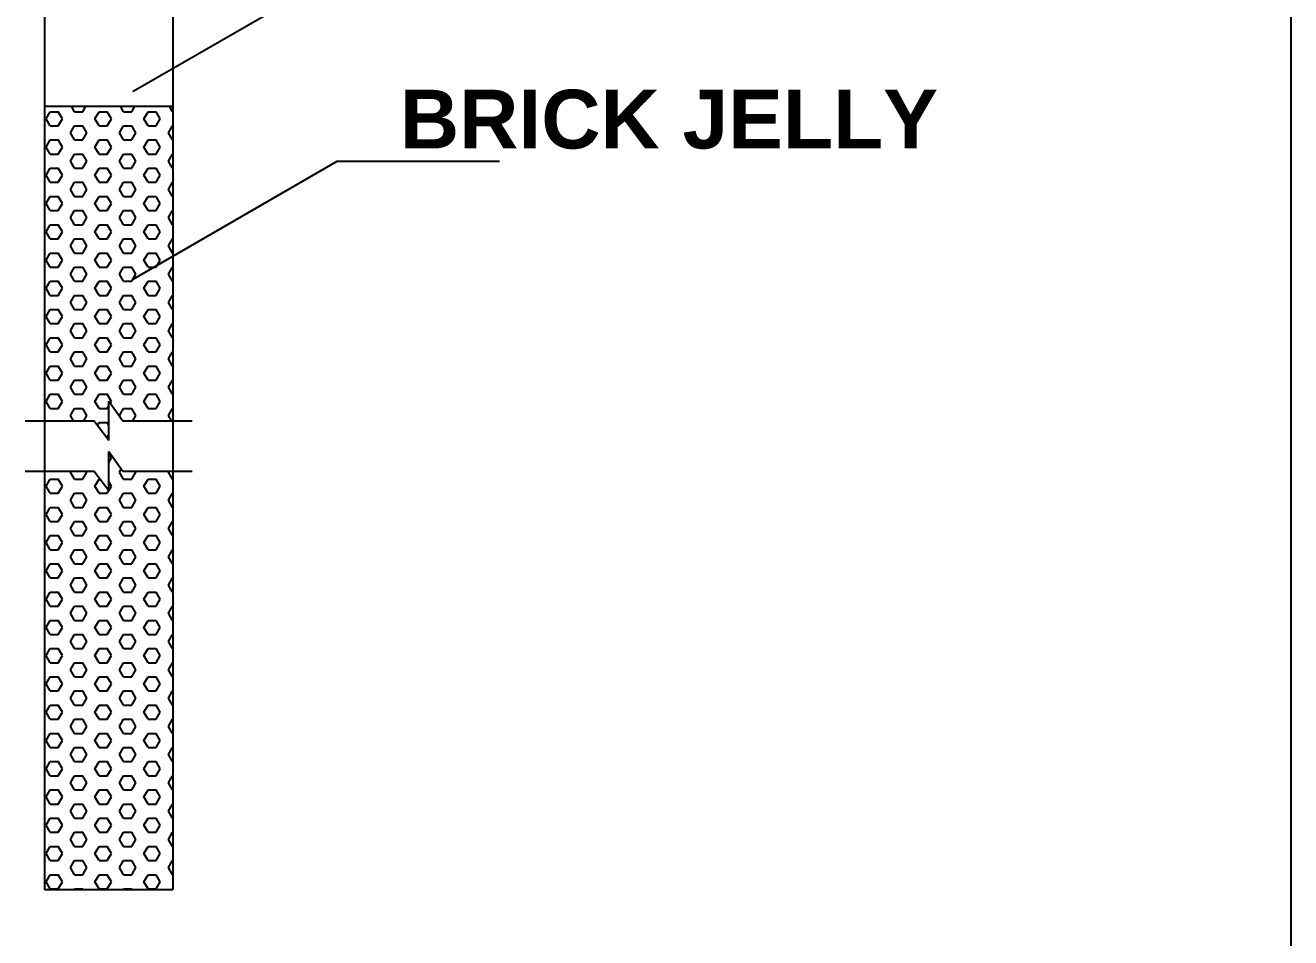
# Model space of a CAD drawing. Header units: metres. Extents: x -7227 to 737, y -45 to 4679.
# Drawn here: x 323.71 to 342.59, y -10.75 to 2.87 of the extents above; entities that cross this region are included whole.
import ezdxf

# ---------------------------------------------------------------- set-up
doc = ezdxf.new("R2010")
doc.units = ezdxf.units.M
doc.header["$LTSCALE"] = 0.2
doc.header["$MEASUREMENT"] = 0
doc.styles.add('style1', font='arialbd.ttf', dxfattribs={"height": 0.23})

msp = doc.modelspace()

# ---------------------------------------------------------------- linework, layer by layer
for p, q in [((342.588, 27.878), (342.588, -20.601)), ((323.992, 3.96), (323.992, -10.029)), ((325.909, 3.96), (325.909, -10.029)), ((323.992, 1.66), (325.909, 1.66)), ((324.016, 1.474), (324.076, 1.579)), ((324.076, 1.579), (324.198, 1.579)), ((324.259, 1.474), (324.198, 1.579)), ((324.442, 1.579), (324.395, 1.66)), ((324.442, 1.579), (324.563, 1.579)), ((324.563, 1.579), (324.61, 1.66)), ((324.746, 1.474), (324.807, 1.579)), ((324.807, 1.579), (324.929, 1.579)), ((324.99, 1.474), (324.929, 1.579)), ((325.172, 1.579), (325.126, 1.66)), ((325.172, 1.579), (325.294, 1.579)), ((325.294, 1.579), (325.341, 1.66)), ((325.477, 1.474), (325.538, 1.579)), ((325.538, 1.579), (325.659, 1.579)), ((325.72, 1.474), (325.659, 1.579)), ((325.903, 1.579), (325.856, 1.66)), ((325.903, 1.579), (325.909, 1.579)), ((324.076, 1.368), (324.016, 1.474)), ((324.076, 1.368), (324.198, 1.368)), ((324.198, 1.368), (324.259, 1.474)), ((324.381, 1.263), (324.442, 1.368)), ((324.442, 1.368), (324.563, 1.368)), ((324.624, 1.263), (324.563, 1.368)), ((324.807, 1.368), (324.746, 1.474)), ((324.807, 1.368), (324.929, 1.368)), ((324.929, 1.368), (324.99, 1.474)), ((325.111, 1.263), (325.172, 1.368)), ((325.172, 1.368), (325.294, 1.368)), ((325.355, 1.263), (325.294, 1.368)), ((325.538, 1.368), (325.477, 1.474)), ((325.538, 1.368), (325.659, 1.368)), ((325.659, 1.368), (325.72, 1.474)), ((325.842, 1.263), (325.903, 1.368)), ((325.903, 1.368), (325.909, 1.368)), ((324.016, 1.052), (324.076, 1.158)), ((324.076, 1.158), (324.198, 1.158)), ((324.259, 1.052), (324.198, 1.158)), ((324.442, 1.158), (324.381, 1.263)), ((324.442, 1.158), (324.563, 1.158)), ((324.563, 1.158), (324.624, 1.263)), ((324.746, 1.052), (324.807, 1.158)), ((324.807, 1.158), (324.929, 1.158)), ((324.99, 1.052), (324.929, 1.158)), ((325.172, 1.158), (325.111, 1.263)), ((325.172, 1.158), (325.294, 1.158)), ((325.294, 1.158), (325.355, 1.263)), ((325.477, 1.052), (325.538, 1.158)), ((325.538, 1.158), (325.659, 1.158)), ((325.72, 1.052), (325.659, 1.158)), ((325.903, 1.158), (325.842, 1.263)), ((325.903, 1.158), (325.909, 1.158)), ((324.076, 0.947), (324.016, 1.052)), ((324.076, 0.947), (324.198, 0.947)), ((324.198, 0.947), (324.259, 1.052)), ((324.381, 0.841), (324.442, 0.947)), ((324.442, 0.947), (324.563, 0.947)), ((324.624, 0.841), (324.563, 0.947)), ((324.807, 0.947), (324.746, 1.052)), ((324.807, 0.947), (324.929, 0.947)), ((324.929, 0.947), (324.99, 1.052)), ((325.111, 0.841), (325.172, 0.947)), ((325.172, 0.947), (325.294, 0.947)), ((325.355, 0.841), (325.294, 0.947)), ((325.538, 0.947), (325.477, 1.052)), ((325.538, 0.947), (325.659, 0.947)), ((325.659, 0.947), (325.72, 1.052)), ((325.842, 0.841), (325.903, 0.947)), ((325.903, 0.947), (325.909, 0.947)), ((324.442, 0.736), (324.381, 0.841)), ((324.563, 0.736), (324.624, 0.841)), ((325.172, 0.736), (325.111, 0.841)), ((325.294, 0.736), (325.355, 0.841)), ((325.903, 0.736), (325.842, 0.841)), ((324.016, 0.63), (324.076, 0.736)), ((324.076, 0.525), (324.016, 0.63)), ((324.076, 0.736), (324.198, 0.736)), ((324.259, 0.63), (324.198, 0.736)), ((324.198, 0.525), (324.259, 0.63)), ((324.442, 0.736), (324.563, 0.736)), ((324.746, 0.63), (324.807, 0.736)), ((324.807, 0.525), (324.746, 0.63)), ((324.807, 0.736), (324.929, 0.736)), ((324.99, 0.63), (324.929, 0.736)), ((324.929, 0.525), (324.99, 0.63)), ((325.172, 0.736), (325.294, 0.736)), ((325.477, 0.63), (325.538, 0.736)), ((325.538, 0.525), (325.477, 0.63)), ((325.538, 0.736), (325.659, 0.736)), ((325.72, 0.63), (325.659, 0.736)), ((325.659, 0.525), (325.72, 0.63)), ((325.903, 0.736), (325.909, 0.736)), ((324.076, 0.525), (324.198, 0.525)), ((324.381, 0.419), (324.442, 0.525)), ((324.442, 0.314), (324.381, 0.419)), ((324.442, 0.525), (324.563, 0.525)), ((324.624, 0.419), (324.563, 0.525)), ((324.563, 0.314), (324.624, 0.419)), ((324.807, 0.525), (324.929, 0.525)), ((325.111, 0.419), (325.172, 0.525)), ((325.172, 0.314), (325.111, 0.419)), ((325.172, 0.525), (325.294, 0.525)), ((325.355, 0.419), (325.294, 0.525)), ((325.294, 0.314), (325.355, 0.419)), ((325.538, 0.525), (325.659, 0.525)), ((325.842, 0.419), (325.903, 0.525)), ((325.903, 0.314), (325.842, 0.419)), ((325.903, 0.525), (325.909, 0.525)), ((324.016, 0.209), (324.076, 0.314)), ((324.076, 0.103), (324.016, 0.209)), ((324.076, 0.314), (324.198, 0.314)), ((324.259, 0.209), (324.198, 0.314)), ((324.198, 0.103), (324.259, 0.209)), ((324.442, 0.314), (324.563, 0.314)), ((324.746, 0.209), (324.807, 0.314)), ((324.807, 0.103), (324.746, 0.209)), ((324.807, 0.314), (324.929, 0.314)), ((324.99, 0.209), (324.929, 0.314)), ((324.929, 0.103), (324.99, 0.209)), ((325.172, 0.314), (325.294, 0.314)), ((325.477, 0.209), (325.538, 0.314)), ((325.538, 0.103), (325.477, 0.209)), ((325.538, 0.314), (325.659, 0.314)), ((325.72, 0.209), (325.659, 0.314)), ((325.659, 0.103), (325.72, 0.209)), ((325.903, 0.314), (325.909, 0.314)), ((324.076, 0.103), (324.198, 0.103)), ((324.381, -0.002), (324.442, 0.103)), ((324.442, 0.103), (324.563, 0.103)), ((324.624, -0.002), (324.563, 0.103)), ((324.807, 0.103), (324.929, 0.103)), ((325.111, -0.002), (325.172, 0.103)), ((325.172, 0.103), (325.294, 0.103)), ((325.355, -0.002), (325.294, 0.103)), ((325.538, 0.103), (325.659, 0.103)), ((325.842, -0.002), (325.903, 0.103)), ((325.903, 0.103), (325.909, 0.103)), ((324.016, -0.213), (324.076, -0.108)), ((324.076, -0.108), (324.198, -0.108)), ((324.259, -0.213), (324.198, -0.108)), ((324.442, -0.108), (324.381, -0.002)), ((324.442, -0.108), (324.563, -0.108)), ((324.563, -0.108), (324.624, -0.002)), ((324.746, -0.213), (324.807, -0.108)), ((324.807, -0.108), (324.929, -0.108)), ((324.99, -0.213), (324.929, -0.108)), ((325.172, -0.108), (325.111, -0.002)), ((325.172, -0.108), (325.294, -0.108)), ((325.294, -0.108), (325.355, -0.002)), ((325.477, -0.213), (325.538, -0.108)), ((325.538, -0.108), (325.659, -0.108)), ((325.72, -0.213), (325.659, -0.108)), ((325.903, -0.108), (325.842, -0.002)), ((325.903, -0.108), (325.909, -0.108)), ((324.076, -0.319), (324.016, -0.213)), ((324.076, -0.319), (324.198, -0.319)), ((324.198, -0.319), (324.259, -0.213)), ((324.381, -0.424), (324.442, -0.319)), ((324.442, -0.319), (324.563, -0.319)), ((324.624, -0.424), (324.563, -0.319)), ((324.807, -0.319), (324.746, -0.213)), ((324.807, -0.319), (324.929, -0.319)), ((324.929, -0.319), (324.99, -0.213)), ((325.111, -0.424), (325.172, -0.319)), ((325.172, -0.319), (325.294, -0.319)), ((325.355, -0.424), (325.294, -0.319)), ((325.538, -0.319), (325.477, -0.213)), ((325.538, -0.319), (325.659, -0.319)), ((325.659, -0.319), (325.72, -0.213)), ((325.842, -0.424), (325.903, -0.319)), ((325.903, -0.319), (325.909, -0.319)), ((324.016, -0.635), (324.076, -0.53)), ((324.076, -0.53), (324.198, -0.53)), ((324.259, -0.635), (324.198, -0.53)), ((324.442, -0.53), (324.381, -0.424)), ((324.442, -0.53), (324.563, -0.53)), ((324.563, -0.53), (324.624, -0.424)), ((324.746, -0.635), (324.807, -0.53)), ((324.807, -0.53), (324.929, -0.53)), ((324.99, -0.635), (324.929, -0.53)), ((325.172, -0.53), (325.111, -0.424)), ((325.172, -0.53), (325.294, -0.53)), ((325.294, -0.53), (325.355, -0.424)), ((325.477, -0.635), (325.538, -0.53)), ((325.538, -0.53), (325.659, -0.53)), ((325.72, -0.635), (325.659, -0.53)), ((325.903, -0.53), (325.842, -0.424)), ((325.903, -0.53), (325.909, -0.53)), ((324.076, -0.741), (324.016, -0.635)), ((324.076, -0.741), (324.198, -0.741)), ((324.198, -0.741), (324.259, -0.635)), ((324.381, -0.846), (324.442, -0.741)), ((324.442, -0.741), (324.563, -0.741)), ((324.624, -0.846), (324.563, -0.741)), ((324.807, -0.741), (324.746, -0.635)), ((324.807, -0.741), (324.929, -0.741)), ((324.929, -0.741), (324.99, -0.635)), ((325.111, -0.846), (325.172, -0.741)), ((325.172, -0.741), (325.294, -0.741)), ((325.355, -0.846), (325.294, -0.741)), ((325.538, -0.741), (325.477, -0.635)), ((325.538, -0.741), (325.659, -0.741)), ((325.659, -0.741), (325.72, -0.635)), ((325.842, -0.846), (325.903, -0.741)), ((325.903, -0.741), (325.909, -0.741)), ((324.442, -0.951), (324.381, -0.846)), ((324.563, -0.951), (324.624, -0.846)), ((325.172, -0.951), (325.111, -0.846)), ((325.294, -0.951), (325.355, -0.846)), ((325.903, -0.951), (325.842, -0.846)), ((324.016, -1.057), (324.076, -0.951)), ((324.076, -1.162), (324.016, -1.057)), ((324.076, -0.951), (324.198, -0.951)), ((324.259, -1.057), (324.198, -0.951)), ((324.198, -1.162), (324.259, -1.057)), ((324.442, -0.951), (324.563, -0.951)), ((324.746, -1.057), (324.807, -0.951)), ((324.807, -1.162), (324.746, -1.057)), ((324.807, -0.951), (324.929, -0.951)), ((324.99, -1.057), (324.929, -0.951)), ((324.929, -1.162), (324.99, -1.057)), ((325.172, -0.951), (325.294, -0.951)), ((325.477, -1.057), (325.538, -0.951)), ((325.538, -1.162), (325.477, -1.057)), ((325.538, -0.951), (325.659, -0.951)), ((325.72, -1.057), (325.659, -0.951)), ((325.659, -1.162), (325.72, -1.057)), ((325.903, -0.951), (325.909, -0.951)), ((324.076, -1.162), (324.198, -1.162)), ((324.381, -1.268), (324.442, -1.162)), ((324.442, -1.373), (324.381, -1.268)), ((324.442, -1.162), (324.563, -1.162)), ((324.624, -1.268), (324.563, -1.162)), ((324.563, -1.373), (324.624, -1.268)), ((324.807, -1.162), (324.929, -1.162)), ((325.111, -1.268), (325.172, -1.162)), ((325.172, -1.373), (325.111, -1.268)), ((325.172, -1.162), (325.294, -1.162)), ((325.355, -1.268), (325.294, -1.162)), ((325.294, -1.373), (325.355, -1.268)), ((325.538, -1.162), (325.659, -1.162)), ((325.842, -1.268), (325.903, -1.162)), ((325.903, -1.373), (325.842, -1.268)), ((325.903, -1.162), (325.909, -1.162)), ((324.016, -1.479), (324.076, -1.373)), ((324.076, -1.584), (324.016, -1.479)), ((324.076, -1.373), (324.198, -1.373)), ((324.259, -1.479), (324.198, -1.373)), ((324.198, -1.584), (324.259, -1.479)), ((324.442, -1.373), (324.563, -1.373)), ((324.746, -1.479), (324.807, -1.373)), ((324.807, -1.584), (324.746, -1.479)), ((324.807, -1.373), (324.929, -1.373)), ((324.99, -1.479), (324.929, -1.373)), ((324.929, -1.584), (324.99, -1.479)), ((325.172, -1.373), (325.294, -1.373)), ((325.477, -1.479), (325.538, -1.373)), ((325.538, -1.584), (325.477, -1.479)), ((325.538, -1.373), (325.659, -1.373)), ((325.72, -1.479), (325.659, -1.373)), ((325.659, -1.584), (325.72, -1.479)), ((325.903, -1.373), (325.909, -1.373)), ((324.076, -1.584), (324.198, -1.584)), ((324.381, -1.69), (324.442, -1.584)), ((324.442, -1.795), (324.381, -1.69)), ((324.442, -1.584), (324.563, -1.584)), ((324.624, -1.69), (324.563, -1.584)), ((324.563, -1.795), (324.624, -1.69)), ((324.807, -1.584), (324.929, -1.584)), ((325.111, -1.69), (325.172, -1.584)), ((325.172, -1.795), (325.111, -1.69)), ((325.172, -1.584), (325.294, -1.584)), ((325.355, -1.69), (325.294, -1.584)), ((325.294, -1.795), (325.355, -1.69)), ((325.538, -1.584), (325.659, -1.584)), ((325.842, -1.69), (325.903, -1.584)), ((325.903, -1.795), (325.842, -1.69)), ((325.903, -1.584), (325.909, -1.584)), ((324.016, -1.9), (324.076, -1.795)), ((324.076, -1.795), (324.198, -1.795)), ((324.259, -1.9), (324.198, -1.795)), ((324.442, -1.795), (324.563, -1.795)), ((324.746, -1.9), (324.807, -1.795)), ((324.807, -1.795), (324.929, -1.795)), ((324.99, -1.9), (324.929, -1.795)), ((325.172, -1.795), (325.294, -1.795)), ((325.477, -1.9), (325.538, -1.795)), ((325.538, -1.795), (325.659, -1.795)), ((325.72, -1.9), (325.659, -1.795)), ((325.903, -1.795), (325.909, -1.795)), ((324.076, -2.006), (324.016, -1.9)), ((324.076, -2.006), (324.198, -2.006)), ((324.198, -2.006), (324.259, -1.9)), ((324.381, -2.111), (324.442, -2.006)), ((324.442, -2.006), (324.563, -2.006)), ((324.624, -2.111), (324.563, -2.006)), ((324.807, -2.006), (324.746, -1.9)), ((324.807, -2.006), (324.929, -2.006)), ((324.929, -2.006), (324.99, -1.9)), ((325.111, -2.111), (325.172, -2.006)), ((325.172, -2.006), (325.294, -2.006)), ((325.355, -2.111), (325.294, -2.006)), ((325.538, -2.006), (325.477, -1.9)), ((325.538, -2.006), (325.659, -2.006)), ((325.659, -2.006), (325.72, -1.9)), ((325.842, -2.111), (325.903, -2.006)), ((325.903, -2.006), (325.909, -2.006)), ((324.016, -2.322), (324.076, -2.217)), ((324.076, -2.217), (324.198, -2.217)), ((324.259, -2.322), (324.198, -2.217)), ((324.442, -2.217), (324.381, -2.111)), ((324.442, -2.217), (324.563, -2.217)), ((324.563, -2.217), (324.624, -2.111)), ((324.746, -2.322), (324.807, -2.217)), ((324.807, -2.217), (324.929, -2.217)), ((324.99, -2.322), (324.929, -2.217)), ((325.172, -2.217), (325.111, -2.111)), ((325.172, -2.217), (325.294, -2.217)), ((325.294, -2.217), (325.355, -2.111)), ((325.477, -2.322), (325.538, -2.217)), ((325.538, -2.217), (325.659, -2.217)), ((325.72, -2.322), (325.659, -2.217)), ((325.903, -2.217), (325.842, -2.111)), ((325.903, -2.217), (325.909, -2.217)), ((324.076, -2.428), (324.016, -2.322)), ((324.076, -2.428), (324.198, -2.428)), ((324.198, -2.428), (324.259, -2.322)), ((324.381, -2.533), (324.442, -2.428)), ((324.442, -2.428), (324.563, -2.428)), ((324.624, -2.533), (324.563, -2.428)), ((324.807, -2.428), (324.746, -2.322)), ((324.807, -2.428), (324.929, -2.428)), ((324.929, -2.428), (324.99, -2.322)), ((325.111, -2.533), (325.172, -2.428)), ((325.172, -2.428), (325.294, -2.428)), ((325.355, -2.533), (325.294, -2.428)), ((325.538, -2.428), (325.477, -2.322)), ((325.538, -2.428), (325.659, -2.428)), ((325.659, -2.428), (325.72, -2.322)), ((325.842, -2.533), (325.903, -2.428)), ((325.903, -2.428), (325.909, -2.428)), ((324.016, -2.744), (324.076, -2.639)), ((324.076, -2.639), (324.198, -2.639)), ((324.259, -2.744), (324.198, -2.639)), ((324.442, -2.639), (324.381, -2.533)), ((324.442, -2.639), (324.563, -2.639)), ((324.563, -2.639), (324.624, -2.533)), ((324.746, -2.744), (324.807, -2.639)), ((324.807, -2.639), (324.929, -2.639)), ((324.99, -2.744), (324.929, -2.639)), ((325.172, -2.639), (325.111, -2.533)), ((325.172, -2.639), (325.294, -2.639)), ((325.294, -2.639), (325.355, -2.533)), ((325.477, -2.744), (325.538, -2.639)), ((325.538, -2.639), (325.659, -2.639)), ((325.72, -2.744), (325.659, -2.639)), ((325.903, -2.639), (325.842, -2.533)), ((325.903, -2.639), (325.909, -2.639)), ((324.076, -2.85), (324.016, -2.744)), ((324.198, -2.85), (324.259, -2.744)), ((324.807, -2.85), (324.746, -2.744)), ((324.929, -2.85), (324.951, -2.812)), ((324.951, -3.327), (324.951, -2.742)), ((324.951, -2.742), (325.164, -3.034)), ((324.973, -2.773), (324.99, -2.744)), ((325.538, -2.85), (325.477, -2.744)), ((325.659, -2.85), (325.72, -2.744)), ((324.076, -2.85), (324.198, -2.85)), ((324.381, -2.955), (324.442, -2.85)), ((324.427, -3.034), (324.381, -2.955)), ((324.442, -2.85), (324.563, -2.85)), ((324.624, -2.955), (324.563, -2.85)), ((324.579, -3.034), (324.624, -2.955)), ((324.807, -2.85), (324.929, -2.85)), ((325.111, -2.955), (325.172, -2.85)), ((325.133, -2.993), (325.111, -2.955)), ((325.172, -2.85), (325.294, -2.85)), ((325.355, -2.955), (325.294, -2.85)), ((325.309, -3.034), (325.355, -2.955)), ((325.538, -2.85), (325.659, -2.85)), ((325.842, -2.955), (325.903, -2.85)), ((325.888, -3.034), (325.842, -2.955)), ((325.903, -2.85), (325.909, -2.85)), ((323.706, -3.034), (324.731, -3.034)), ((324.951, -3.327), (324.731, -3.034)), ((324.783, -3.103), (324.807, -3.06)), ((324.807, -3.06), (324.929, -3.06)), ((324.951, -3.098), (324.929, -3.06)), ((325.164, -3.034), (326.195, -3.034)), ((324.909, -3.271), (324.929, -3.271)), ((324.929, -3.271), (324.951, -3.233)), ((324.951, -3.494), (325.164, -3.786)), ((324.951, -4.078), (324.951, -3.494)), ((324.99, -3.588), (324.951, -3.52)), ((324.951, -3.655), (324.99, -3.588)), ((325.111, -3.799), (325.138, -3.752)), ((323.706, -3.786), (324.731, -3.786)), ((324.016, -4.009), (324.076, -3.904)), ((324.076, -3.904), (324.198, -3.904)), ((324.259, -4.009), (324.198, -3.904)), ((324.381, -3.799), (324.388, -3.786)), ((324.442, -3.904), (324.381, -3.799)), ((324.442, -3.904), (324.563, -3.904)), ((324.563, -3.904), (324.624, -3.799)), ((324.624, -3.799), (324.617, -3.786)), ((324.951, -4.078), (324.731, -3.786)), ((324.746, -4.009), (324.807, -3.904)), ((324.807, -3.904), (324.82, -3.904)), ((324.99, -4.009), (324.951, -3.942)), ((325.172, -3.904), (325.111, -3.799)), ((325.164, -3.786), (326.195, -3.786)), ((325.172, -3.904), (325.294, -3.904)), ((325.294, -3.904), (325.355, -3.799)), ((325.355, -3.799), (325.348, -3.786)), ((325.477, -4.009), (325.538, -3.904)), ((325.538, -3.904), (325.659, -3.904)), ((325.72, -4.009), (325.659, -3.904)), ((325.842, -3.799), (325.849, -3.786)), ((325.903, -3.904), (325.842, -3.799)), ((325.903, -3.904), (325.909, -3.904)), ((324.076, -4.115), (324.016, -4.009)), ((324.076, -4.115), (324.198, -4.115)), ((324.198, -4.115), (324.259, -4.009)), ((324.381, -4.22), (324.442, -4.115)), ((324.442, -4.115), (324.563, -4.115)), ((324.624, -4.22), (324.563, -4.115)), ((324.807, -4.115), (324.746, -4.009)), ((324.807, -4.115), (324.929, -4.115)), ((324.929, -4.115), (324.95, -4.078)), ((324.951, -4.077), (324.99, -4.009)), ((325.111, -4.22), (325.172, -4.115)), ((325.172, -4.115), (325.294, -4.115)), ((325.355, -4.22), (325.294, -4.115)), ((325.538, -4.115), (325.477, -4.009)), ((325.538, -4.115), (325.659, -4.115)), ((325.659, -4.115), (325.72, -4.009)), ((325.842, -4.22), (325.903, -4.115)), ((325.903, -4.115), (325.909, -4.115)), ((324.016, -4.431), (324.076, -4.326)), ((324.076, -4.326), (324.198, -4.326)), ((324.259, -4.431), (324.198, -4.326)), ((324.442, -4.326), (324.381, -4.22)), ((324.442, -4.326), (324.563, -4.326)), ((324.563, -4.326), (324.624, -4.22)), ((324.746, -4.431), (324.807, -4.326)), ((324.807, -4.326), (324.929, -4.326)), ((324.99, -4.431), (324.929, -4.326)), ((325.172, -4.326), (325.111, -4.22)), ((325.172, -4.326), (325.294, -4.326)), ((325.294, -4.326), (325.355, -4.22)), ((325.477, -4.431), (325.538, -4.326)), ((325.538, -4.326), (325.659, -4.326)), ((325.72, -4.431), (325.659, -4.326)), ((325.903, -4.326), (325.842, -4.22)), ((325.903, -4.326), (325.909, -4.326)), ((324.076, -4.537), (324.016, -4.431)), ((324.198, -4.537), (324.259, -4.431)), ((324.807, -4.537), (324.746, -4.431)), ((324.929, -4.537), (324.99, -4.431)), ((325.538, -4.537), (325.477, -4.431)), ((325.659, -4.537), (325.72, -4.431)), ((324.076, -4.537), (324.198, -4.537)), ((324.381, -4.642), (324.442, -4.537)), ((324.442, -4.748), (324.381, -4.642)), ((324.442, -4.537), (324.563, -4.537)), ((324.624, -4.642), (324.563, -4.537)), ((324.563, -4.748), (324.624, -4.642)), ((324.807, -4.537), (324.929, -4.537)), ((325.111, -4.642), (325.172, -4.537)), ((325.172, -4.748), (325.111, -4.642)), ((325.172, -4.537), (325.294, -4.537)), ((325.355, -4.642), (325.294, -4.537)), ((325.294, -4.748), (325.355, -4.642)), ((325.538, -4.537), (325.659, -4.537)), ((325.842, -4.642), (325.903, -4.537)), ((325.903, -4.748), (325.842, -4.642)), ((325.903, -4.537), (325.909, -4.537)), ((324.016, -4.853), (324.076, -4.748)), ((324.076, -4.959), (324.016, -4.853)), ((324.076, -4.748), (324.198, -4.748)), ((324.259, -4.853), (324.198, -4.748)), ((324.198, -4.959), (324.259, -4.853)), ((324.442, -4.748), (324.563, -4.748)), ((324.746, -4.853), (324.807, -4.748)), ((324.807, -4.959), (324.746, -4.853)), ((324.807, -4.748), (324.929, -4.748)), ((324.99, -4.853), (324.929, -4.748)), ((324.929, -4.959), (324.99, -4.853)), ((325.172, -4.748), (325.294, -4.748)), ((325.477, -4.853), (325.538, -4.748)), ((325.538, -4.959), (325.477, -4.853)), ((325.538, -4.748), (325.659, -4.748)), ((325.72, -4.853), (325.659, -4.748)), ((325.659, -4.959), (325.72, -4.853)), ((325.903, -4.748), (325.909, -4.748)), ((324.076, -4.959), (324.198, -4.959)), ((324.381, -5.064), (324.442, -4.959)), ((324.442, -5.169), (324.381, -5.064)), ((324.442, -4.959), (324.563, -4.959)), ((324.624, -5.064), (324.563, -4.959)), ((324.563, -5.169), (324.624, -5.064)), ((324.807, -4.959), (324.929, -4.959)), ((325.111, -5.064), (325.172, -4.959)), ((325.172, -5.169), (325.111, -5.064)), ((325.172, -4.959), (325.294, -4.959)), ((325.355, -5.064), (325.294, -4.959)), ((325.294, -5.169), (325.355, -5.064)), ((325.538, -4.959), (325.659, -4.959)), ((325.842, -5.064), (325.903, -4.959)), ((325.903, -5.169), (325.842, -5.064)), ((325.903, -4.959), (325.909, -4.959)), ((324.016, -5.275), (324.076, -5.169)), ((324.076, -5.38), (324.016, -5.275)), ((324.076, -5.169), (324.198, -5.169)), ((324.259, -5.275), (324.198, -5.169)), ((324.198, -5.38), (324.259, -5.275)), ((324.442, -5.169), (324.563, -5.169)), ((324.746, -5.275), (324.807, -5.169)), ((324.807, -5.38), (324.746, -5.275)), ((324.807, -5.169), (324.929, -5.169)), ((324.99, -5.275), (324.929, -5.169)), ((324.929, -5.38), (324.99, -5.275)), ((325.172, -5.169), (325.294, -5.169)), ((325.477, -5.275), (325.538, -5.169)), ((325.538, -5.38), (325.477, -5.275)), ((325.538, -5.169), (325.659, -5.169)), ((325.72, -5.275), (325.659, -5.169)), ((325.659, -5.38), (325.72, -5.275)), ((325.903, -5.169), (325.909, -5.169)), ((324.076, -5.38), (324.198, -5.38)), ((324.381, -5.486), (324.442, -5.38)), ((324.442, -5.38), (324.563, -5.38)), ((324.624, -5.486), (324.563, -5.38)), ((324.807, -5.38), (324.929, -5.38)), ((325.111, -5.486), (325.172, -5.38)), ((325.172, -5.38), (325.294, -5.38)), ((325.355, -5.486), (325.294, -5.38)), ((325.538, -5.38), (325.659, -5.38)), ((325.842, -5.486), (325.903, -5.38)), ((325.903, -5.38), (325.909, -5.38)), ((324.016, -5.697), (324.076, -5.591)), ((324.076, -5.591), (324.198, -5.591)), ((324.259, -5.697), (324.198, -5.591)), ((324.442, -5.591), (324.381, -5.486)), ((324.442, -5.591), (324.563, -5.591)), ((324.563, -5.591), (324.624, -5.486)), ((324.746, -5.697), (324.807, -5.591)), ((324.807, -5.591), (324.929, -5.591)), ((324.99, -5.697), (324.929, -5.591)), ((325.172, -5.591), (325.111, -5.486)), ((325.172, -5.591), (325.294, -5.591)), ((325.294, -5.591), (325.355, -5.486)), ((325.477, -5.697), (325.538, -5.591)), ((325.538, -5.591), (325.659, -5.591)), ((325.72, -5.697), (325.659, -5.591)), ((325.903, -5.591), (325.842, -5.486)), ((325.903, -5.591), (325.909, -5.591)), ((324.076, -5.802), (324.016, -5.697)), ((324.076, -5.802), (324.198, -5.802)), ((324.198, -5.802), (324.259, -5.697)), ((324.381, -5.908), (324.442, -5.802)), ((324.442, -5.802), (324.563, -5.802)), ((324.624, -5.908), (324.563, -5.802)), ((324.807, -5.802), (324.746, -5.697)), ((324.807, -5.802), (324.929, -5.802)), ((324.929, -5.802), (324.99, -5.697)), ((325.111, -5.908), (325.172, -5.802)), ((325.172, -5.802), (325.294, -5.802)), ((325.355, -5.908), (325.294, -5.802)), ((325.538, -5.802), (325.477, -5.697)), ((325.538, -5.802), (325.659, -5.802)), ((325.659, -5.802), (325.72, -5.697)), ((325.842, -5.908), (325.903, -5.802)), ((325.903, -5.802), (325.909, -5.802)), ((324.016, -6.118), (324.076, -6.013)), ((324.076, -6.013), (324.198, -6.013)), ((324.259, -6.118), (324.198, -6.013)), ((324.442, -6.013), (324.381, -5.908)), ((324.442, -6.013), (324.563, -6.013)), ((324.563, -6.013), (324.624, -5.908)), ((324.746, -6.118), (324.807, -6.013)), ((324.807, -6.013), (324.929, -6.013)), ((324.99, -6.118), (324.929, -6.013)), ((325.172, -6.013), (325.111, -5.908)), ((325.172, -6.013), (325.294, -6.013)), ((325.294, -6.013), (325.355, -5.908)), ((325.477, -6.118), (325.538, -6.013)), ((325.538, -6.013), (325.659, -6.013)), ((325.72, -6.118), (325.659, -6.013)), ((325.903, -6.013), (325.842, -5.908)), ((325.903, -6.013), (325.909, -6.013)), ((324.076, -6.224), (324.016, -6.118)), ((324.076, -6.224), (324.198, -6.224)), ((324.198, -6.224), (324.259, -6.118)), ((324.381, -6.329), (324.442, -6.224)), ((324.442, -6.224), (324.563, -6.224)), ((324.624, -6.329), (324.563, -6.224)), ((324.807, -6.224), (324.746, -6.118)), ((324.807, -6.224), (324.929, -6.224)), ((324.929, -6.224), (324.99, -6.118)), ((325.111, -6.329), (325.172, -6.224)), ((325.172, -6.224), (325.294, -6.224)), ((325.355, -6.329), (325.294, -6.224)), ((325.538, -6.224), (325.477, -6.118)), ((325.538, -6.224), (325.659, -6.224)), ((325.659, -6.224), (325.72, -6.118)), ((325.842, -6.329), (325.903, -6.224)), ((325.903, -6.224), (325.909, -6.224)), ((324.442, -6.435), (324.381, -6.329)), ((324.563, -6.435), (324.624, -6.329)), ((325.172, -6.435), (325.111, -6.329)), ((325.294, -6.435), (325.355, -6.329)), ((325.903, -6.435), (325.842, -6.329)), ((324.016, -6.54), (324.076, -6.435)), ((324.076, -6.646), (324.016, -6.54)), ((324.076, -6.435), (324.198, -6.435)), ((324.259, -6.54), (324.198, -6.435)), ((324.198, -6.646), (324.259, -6.54)), ((324.442, -6.435), (324.563, -6.435)), ((324.746, -6.54), (324.807, -6.435)), ((324.807, -6.646), (324.746, -6.54)), ((324.807, -6.435), (324.929, -6.435)), ((324.99, -6.54), (324.929, -6.435)), ((324.929, -6.646), (324.99, -6.54)), ((325.172, -6.435), (325.294, -6.435)), ((325.477, -6.54), (325.538, -6.435)), ((325.538, -6.646), (325.477, -6.54)), ((325.538, -6.435), (325.659, -6.435)), ((325.72, -6.54), (325.659, -6.435)), ((325.659, -6.646), (325.72, -6.54)), ((325.903, -6.435), (325.909, -6.435)), ((324.076, -6.646), (324.198, -6.646)), ((324.381, -6.751), (324.442, -6.646)), ((324.442, -6.857), (324.381, -6.751)), ((324.442, -6.646), (324.563, -6.646)), ((324.624, -6.751), (324.563, -6.646)), ((324.563, -6.857), (324.624, -6.751)), ((324.807, -6.646), (324.929, -6.646)), ((325.111, -6.751), (325.172, -6.646)), ((325.172, -6.857), (325.111, -6.751)), ((325.172, -6.646), (325.294, -6.646)), ((325.355, -6.751), (325.294, -6.646)), ((325.294, -6.857), (325.355, -6.751)), ((325.538, -6.646), (325.659, -6.646)), ((325.842, -6.751), (325.903, -6.646)), ((325.903, -6.857), (325.842, -6.751)), ((325.903, -6.646), (325.909, -6.646)), ((324.016, -6.962), (324.076, -6.857)), ((324.076, -7.067), (324.016, -6.962)), ((324.076, -6.857), (324.198, -6.857)), ((324.259, -6.962), (324.198, -6.857)), ((324.198, -7.067), (324.259, -6.962)), ((324.442, -6.857), (324.563, -6.857)), ((324.746, -6.962), (324.807, -6.857)), ((324.807, -7.067), (324.746, -6.962)), ((324.807, -6.857), (324.929, -6.857)), ((324.99, -6.962), (324.929, -6.857)), ((324.929, -7.067), (324.99, -6.962)), ((325.172, -6.857), (325.294, -6.857)), ((325.477, -6.962), (325.538, -6.857)), ((325.538, -7.067), (325.477, -6.962)), ((325.538, -6.857), (325.659, -6.857)), ((325.72, -6.962), (325.659, -6.857)), ((325.659, -7.067), (325.72, -6.962)), ((325.903, -6.857), (325.909, -6.857)), ((324.076, -7.067), (324.198, -7.067)), ((324.381, -7.173), (324.442, -7.067)), ((324.442, -7.278), (324.381, -7.173)), ((324.442, -7.067), (324.563, -7.067)), ((324.624, -7.173), (324.563, -7.067)), ((324.563, -7.278), (324.624, -7.173)), ((324.807, -7.067), (324.929, -7.067)), ((325.111, -7.173), (325.172, -7.067)), ((325.172, -7.278), (325.111, -7.173)), ((325.172, -7.067), (325.294, -7.067)), ((325.355, -7.173), (325.294, -7.067)), ((325.294, -7.278), (325.355, -7.173)), ((325.538, -7.067), (325.659, -7.067)), ((325.842, -7.173), (325.903, -7.067)), ((325.903, -7.278), (325.842, -7.173)), ((325.903, -7.067), (325.909, -7.067)), ((324.016, -7.384), (324.076, -7.278)), ((324.076, -7.278), (324.198, -7.278)), ((324.259, -7.384), (324.198, -7.278)), ((324.442, -7.278), (324.563, -7.278)), ((324.746, -7.384), (324.807, -7.278)), ((324.807, -7.278), (324.929, -7.278)), ((324.99, -7.384), (324.929, -7.278)), ((325.172, -7.278), (325.294, -7.278)), ((325.477, -7.384), (325.538, -7.278)), ((325.538, -7.278), (325.659, -7.278)), ((325.72, -7.384), (325.659, -7.278)), ((325.903, -7.278), (325.909, -7.278)), ((324.076, -7.489), (324.016, -7.384)), ((324.076, -7.489), (324.198, -7.489)), ((324.198, -7.489), (324.259, -7.384)), ((324.381, -7.595), (324.442, -7.489)), ((324.442, -7.489), (324.563, -7.489)), ((324.624, -7.595), (324.563, -7.489)), ((324.807, -7.489), (324.746, -7.384)), ((324.807, -7.489), (324.929, -7.489)), ((324.929, -7.489), (324.99, -7.384)), ((325.111, -7.595), (325.172, -7.489)), ((325.172, -7.489), (325.294, -7.489)), ((325.355, -7.595), (325.294, -7.489)), ((325.538, -7.489), (325.477, -7.384)), ((325.538, -7.489), (325.659, -7.489)), ((325.659, -7.489), (325.72, -7.384)), ((325.842, -7.595), (325.903, -7.489)), ((325.903, -7.489), (325.909, -7.489)), ((324.016, -7.806), (324.076, -7.7)), ((324.076, -7.7), (324.198, -7.7)), ((324.259, -7.806), (324.198, -7.7)), ((324.442, -7.7), (324.381, -7.595)), ((324.442, -7.7), (324.563, -7.7)), ((324.563, -7.7), (324.624, -7.595)), ((324.746, -7.806), (324.807, -7.7)), ((324.807, -7.7), (324.929, -7.7)), ((324.99, -7.806), (324.929, -7.7)), ((325.172, -7.7), (325.111, -7.595)), ((325.172, -7.7), (325.294, -7.7)), ((325.294, -7.7), (325.355, -7.595)), ((325.477, -7.806), (325.538, -7.7)), ((325.538, -7.7), (325.659, -7.7)), ((325.72, -7.806), (325.659, -7.7)), ((325.903, -7.7), (325.842, -7.595)), ((325.903, -7.7), (325.909, -7.7)), ((324.076, -7.911), (324.016, -7.806)), ((324.076, -7.911), (324.198, -7.911)), ((324.198, -7.911), (324.259, -7.806)), ((324.381, -8.017), (324.442, -7.911)), ((324.442, -7.911), (324.563, -7.911)), ((324.624, -8.017), (324.563, -7.911)), ((324.807, -7.911), (324.746, -7.806)), ((324.807, -7.911), (324.929, -7.911)), ((324.929, -7.911), (324.99, -7.806)), ((325.111, -8.017), (325.172, -7.911)), ((325.172, -7.911), (325.294, -7.911)), ((325.355, -8.017), (325.294, -7.911)), ((325.538, -7.911), (325.477, -7.806)), ((325.538, -7.911), (325.659, -7.911)), ((325.659, -7.911), (325.72, -7.806)), ((325.842, -8.017), (325.903, -7.911)), ((325.903, -7.911), (325.909, -7.911)), ((324.442, -8.122), (324.381, -8.017)), ((324.563, -8.122), (324.624, -8.017)), ((325.172, -8.122), (325.111, -8.017)), ((325.294, -8.122), (325.355, -8.017)), ((325.903, -8.122), (325.842, -8.017)), ((324.016, -8.227), (324.076, -8.122)), ((324.076, -8.333), (324.016, -8.227)), ((324.076, -8.122), (324.198, -8.122)), ((324.259, -8.227), (324.198, -8.122)), ((324.198, -8.333), (324.259, -8.227)), ((324.442, -8.122), (324.563, -8.122)), ((324.746, -8.227), (324.807, -8.122)), ((324.807, -8.333), (324.746, -8.227)), ((324.807, -8.122), (324.929, -8.122)), ((324.99, -8.227), (324.929, -8.122)), ((324.929, -8.333), (324.99, -8.227)), ((325.172, -8.122), (325.294, -8.122)), ((325.477, -8.227), (325.538, -8.122)), ((325.538, -8.333), (325.477, -8.227)), ((325.538, -8.122), (325.659, -8.122)), ((325.72, -8.227), (325.659, -8.122)), ((325.659, -8.333), (325.72, -8.227)), ((325.903, -8.122), (325.909, -8.122)), ((324.076, -8.333), (324.198, -8.333)), ((324.381, -8.438), (324.442, -8.333)), ((324.442, -8.544), (324.381, -8.438)), ((324.442, -8.333), (324.563, -8.333)), ((324.624, -8.438), (324.563, -8.333)), ((324.563, -8.544), (324.624, -8.438)), ((324.807, -8.333), (324.929, -8.333)), ((325.111, -8.438), (325.172, -8.333)), ((325.172, -8.544), (325.111, -8.438)), ((325.172, -8.333), (325.294, -8.333)), ((325.355, -8.438), (325.294, -8.333)), ((325.294, -8.544), (325.355, -8.438)), ((325.538, -8.333), (325.659, -8.333)), ((325.842, -8.438), (325.903, -8.333)), ((325.903, -8.544), (325.842, -8.438)), ((325.903, -8.333), (325.909, -8.333)), ((324.016, -8.649), (324.076, -8.544)), ((324.076, -8.755), (324.016, -8.649)), ((324.076, -8.544), (324.198, -8.544)), ((324.259, -8.649), (324.198, -8.544)), ((324.198, -8.755), (324.259, -8.649)), ((324.442, -8.544), (324.563, -8.544)), ((324.746, -8.649), (324.807, -8.544)), ((324.807, -8.755), (324.746, -8.649)), ((324.807, -8.544), (324.929, -8.544)), ((324.99, -8.649), (324.929, -8.544)), ((324.929, -8.755), (324.99, -8.649)), ((325.172, -8.544), (325.294, -8.544)), ((325.477, -8.649), (325.538, -8.544)), ((325.538, -8.755), (325.477, -8.649)), ((325.538, -8.544), (325.659, -8.544)), ((325.72, -8.649), (325.659, -8.544)), ((325.659, -8.755), (325.72, -8.649)), ((325.903, -8.544), (325.909, -8.544)), ((324.076, -8.755), (324.198, -8.755)), ((324.381, -8.86), (324.442, -8.755)), ((324.442, -8.966), (324.381, -8.86)), ((324.442, -8.755), (324.563, -8.755)), ((324.624, -8.86), (324.563, -8.755)), ((324.563, -8.966), (324.624, -8.86)), ((324.807, -8.755), (324.929, -8.755)), ((325.111, -8.86), (325.172, -8.755)), ((325.172, -8.966), (325.111, -8.86)), ((325.172, -8.755), (325.294, -8.755)), ((325.355, -8.86), (325.294, -8.755)), ((325.294, -8.966), (325.355, -8.86)), ((325.538, -8.755), (325.659, -8.755)), ((325.842, -8.86), (325.903, -8.755)), ((325.903, -8.966), (325.842, -8.86)), ((325.903, -8.755), (325.909, -8.755)), ((324.016, -9.071), (324.076, -8.966)), ((324.076, -8.966), (324.198, -8.966)), ((324.259, -9.071), (324.198, -8.966)), ((324.442, -8.966), (324.563, -8.966)), ((324.746, -9.071), (324.807, -8.966)), ((324.807, -8.966), (324.929, -8.966)), ((324.99, -9.071), (324.929, -8.966)), ((325.172, -8.966), (325.294, -8.966)), ((325.477, -9.071), (325.538, -8.966)), ((325.538, -8.966), (325.659, -8.966)), ((325.72, -9.071), (325.659, -8.966)), ((325.903, -8.966), (325.909, -8.966)), ((324.076, -9.176), (324.016, -9.071)), ((324.076, -9.176), (324.198, -9.176)), ((324.198, -9.176), (324.259, -9.071)), ((324.381, -9.282), (324.442, -9.176)), ((324.442, -9.176), (324.563, -9.176)), ((324.624, -9.282), (324.563, -9.176)), ((324.807, -9.176), (324.746, -9.071)), ((324.807, -9.176), (324.929, -9.176)), ((324.929, -9.176), (324.99, -9.071)), ((325.111, -9.282), (325.172, -9.176)), ((325.172, -9.176), (325.294, -9.176)), ((325.355, -9.282), (325.294, -9.176)), ((325.538, -9.176), (325.477, -9.071)), ((325.538, -9.176), (325.659, -9.176)), ((325.659, -9.176), (325.72, -9.071)), ((325.842, -9.282), (325.903, -9.176)), ((325.903, -9.176), (325.909, -9.176)), ((324.016, -9.493), (324.076, -9.387)), ((324.076, -9.387), (324.198, -9.387)), ((324.259, -9.493), (324.198, -9.387)), ((324.442, -9.387), (324.381, -9.282)), ((324.442, -9.387), (324.563, -9.387)), ((324.563, -9.387), (324.624, -9.282)), ((324.746, -9.493), (324.807, -9.387)), ((324.807, -9.387), (324.929, -9.387)), ((324.99, -9.493), (324.929, -9.387)), ((325.172, -9.387), (325.111, -9.282)), ((325.172, -9.387), (325.294, -9.387)), ((325.294, -9.387), (325.355, -9.282)), ((325.477, -9.493), (325.538, -9.387)), ((325.538, -9.387), (325.659, -9.387)), ((325.72, -9.493), (325.659, -9.387)), ((325.903, -9.387), (325.842, -9.282)), ((325.903, -9.387), (325.909, -9.387)), ((324.076, -9.598), (324.016, -9.493)), ((324.076, -9.598), (324.198, -9.598)), ((324.198, -9.598), (324.259, -9.493)), ((324.381, -9.704), (324.442, -9.598)), ((324.442, -9.598), (324.563, -9.598)), ((324.624, -9.704), (324.563, -9.598)), ((324.807, -9.598), (324.746, -9.493)), ((324.807, -9.598), (324.929, -9.598)), ((324.929, -9.598), (324.99, -9.493)), ((325.111, -9.704), (325.172, -9.598)), ((325.172, -9.598), (325.294, -9.598)), ((325.355, -9.704), (325.294, -9.598)), ((325.538, -9.598), (325.477, -9.493)), ((325.538, -9.598), (325.659, -9.598)), ((325.659, -9.598), (325.72, -9.493)), ((325.842, -9.704), (325.903, -9.598)), ((325.903, -9.598), (325.909, -9.598)), ((324.016, -9.915), (324.076, -9.809)), ((324.076, -9.809), (324.198, -9.809)), ((324.259, -9.915), (324.198, -9.809)), ((324.442, -9.809), (324.381, -9.704)), ((324.442, -9.809), (324.563, -9.809)), ((324.563, -9.809), (324.624, -9.704)), ((324.746, -9.915), (324.807, -9.809)), ((324.807, -9.809), (324.929, -9.809)), ((324.99, -9.915), (324.929, -9.809)), ((325.172, -9.809), (325.111, -9.704)), ((325.172, -9.809), (325.294, -9.809)), ((325.294, -9.809), (325.355, -9.704)), ((325.477, -9.915), (325.538, -9.809)), ((325.538, -9.809), (325.659, -9.809)), ((325.72, -9.915), (325.659, -9.809)), ((325.903, -9.809), (325.842, -9.704)), ((325.903, -9.809), (325.909, -9.809)), ((324.076, -10.02), (324.016, -9.915)), ((324.198, -10.02), (324.259, -9.915)), ((324.807, -10.02), (324.746, -9.915)), ((324.929, -10.02), (324.99, -9.915)), ((325.538, -10.02), (325.477, -9.915)), ((325.659, -10.02), (325.72, -9.915)), ((323.992, -10.029), (325.909, -10.029)), ((324.076, -10.02), (324.198, -10.02)), ((324.436, -10.029), (324.442, -10.02)), ((324.442, -10.02), (324.563, -10.02)), ((324.569, -10.029), (324.563, -10.02)), ((324.807, -10.02), (324.929, -10.02)), ((325.167, -10.029), (325.172, -10.02)), ((325.172, -10.02), (325.294, -10.02)), ((325.299, -10.029), (325.294, -10.02)), ((325.538, -10.02), (325.659, -10.02)), ((325.898, -10.029), (325.903, -10.02)), ((325.903, -10.02), (325.909, -10.02))]:
    msp.add_line(p, q)
for points in [[(325.314, 1.884), (328.361, 3.641), (330.78, 3.641)], [(325.314, -0.918), (328.361, 0.839), (330.78, 0.839)]]:
    msp.add_lwpolyline(points)
for points in [[(325.317, 1.879), (325.288, 1.869), (325.311, 1.888)], [(325.317, -0.922), (325.288, -0.933), (325.311, -0.914)]]:
    msp.add_solid(points)

# ---------------------------------------------------------------- texts
at = {"style": 'style1'}
msp.add_text('BRICK JELLY', height=0.87669, dxfattribs=at).set_placement((329.296, 1.03))

doc.saveas('drawing.dxf')
